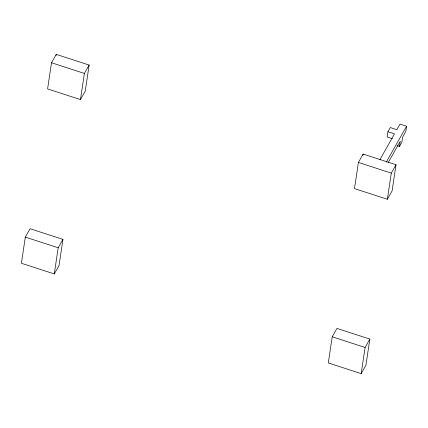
<?xml version="1.0" encoding="UTF-8"?>
<svg xmlns="http://www.w3.org/2000/svg" width="428" height="428" viewBox="0 0 428 428"><rect width="100%" height="100%" fill="white"/><g stroke="black" fill="none" stroke-linecap="round" stroke-linejoin="round"><path stroke-width="0.64" d="M25.327 237.101L21.4 263.257L54.281 273.936L59.021 265.553L62.953 239.402L30.072 228.723L25.327 237.101L58.208 247.785L62.953 239.402M51.515 62.756L47.588 88.912L80.469 99.59L85.209 91.207L89.142 65.056L56.261 54.377L51.515 62.756L84.396 73.439L89.142 65.056M56.063 55.683L56.261 54.377M54.281 273.936L58.208 247.785M80.469 99.59L84.396 73.439M332.219 336.793L328.292 362.944L361.173 373.623L365.913 365.245L369.84 339.088L336.959 328.41L332.219 336.793L365.1 347.472L369.84 339.088M358.407 162.447L354.48 188.598L387.361 199.277L392.101 190.899L396.028 164.743L363.147 154.064L358.407 162.447L391.288 173.126L396.028 164.743M362.955 155.369L363.147 154.064M397.104 145.691L399.495 146.467L401.865 142.278L402.652 137.046L405.814 131.455L406.6 126.228L400.025 124.088L396.863 129.679L390.288 127.544L387.912 131.733L387.131 136.965L392.508 138.709M361.173 373.623L365.1 347.472M387.361 199.277L391.288 173.126M399.495 146.467L400.282 141.235L388.298 162.421M379.914 159.633L394.493 133.868L387.912 131.733M386.233 162.223L406.6 126.228"/></g></svg>
